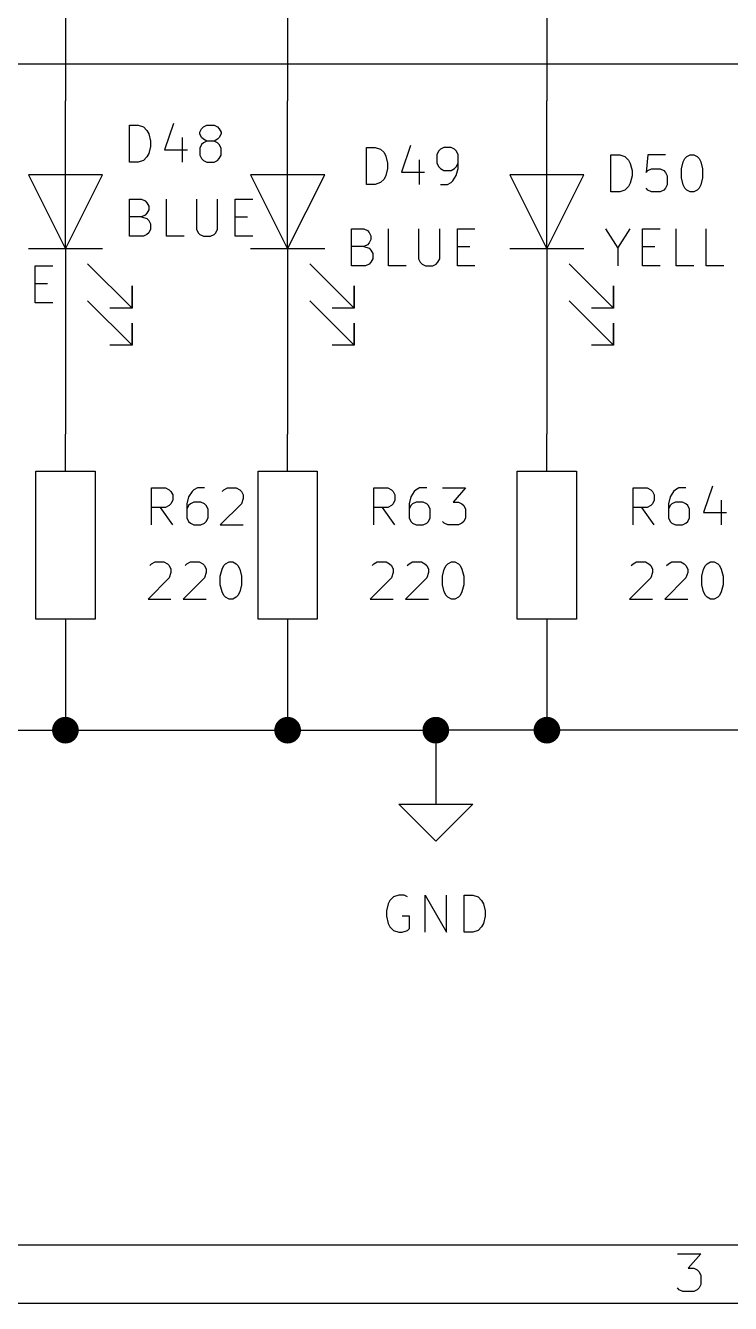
# Model space of a CAD drawing. Extents: x 0.4 to 11.3, y -7.9 to -0.4.
# Drawn here: x 4.446 to 5.398, y -7.874 to -6.148 of the extents above; entities that cross this region are included whole.
import ezdxf

# ---------------------------------------------------------------- set-up
doc = ezdxf.new("R2010")
doc.units = 0
doc.header["$MEASUREMENT"] = 0
for name, color, linetype in [('CYAN2', 4, 'CONTINUOUS'), ('GREEN3', 91, 'CONTINUOUS'), ('RED2', 1, 'CONTINUOUS')]:
    doc.layers.add(name, color=color, linetype=linetype)

msp = doc.modelspace()

# ---------------------------------------------------------------- linework, layer by layer
at = {"layer": 'CYAN2', "linetype": 'CONTINUOUS'}
for p, q in [((4.5863, -6.3328), (4.5863, -6.2828)), ((4.5863, -6.2828), (4.5982, -6.2828)), ((4.5863, -6.3328), (4.5863, -6.2828)), ((4.5863, -6.2828), (4.5982, -6.2828)), ((4.5982, -6.2828), (4.6053, -6.2852)), ((4.5982, -6.2828), (4.6053, -6.2852)), ((4.6458, -6.2804), (4.6339, -6.3161)), ((4.6458, -6.2804), (4.6339, -6.3161)), ((4.6863, -6.2852), (4.691, -6.2828)), ((4.6863, -6.2852), (4.691, -6.2828)), ((4.691, -6.2828), (4.7006, -6.2828)), ((4.691, -6.2828), (4.7006, -6.2828)), ((4.7006, -6.2828), (4.7053, -6.2852)), ((4.7006, -6.2828), (4.7053, -6.2852)), ((4.6053, -6.2852), (4.6101, -6.2899)), ((4.6053, -6.2852), (4.6101, -6.2899)), ((4.6101, -6.2899), (4.6125, -6.2947)), ((4.6101, -6.2899), (4.6125, -6.2947)), ((4.6125, -6.2947), (4.6149, -6.3042)), ((4.6125, -6.2947), (4.6149, -6.3042)), ((4.6577, -6.2995), (4.6577, -6.3328)), ((4.6577, -6.2995), (4.6577, -6.3328)), ((4.6815, -6.2923), (4.6839, -6.2876)), ((4.6815, -6.2923), (4.6839, -6.2876)), ((4.6815, -6.2947), (4.6815, -6.2923)), ((4.6815, -6.2947), (4.6815, -6.2923)), ((4.6839, -6.2995), (4.6815, -6.2947)), ((4.6839, -6.2995), (4.6815, -6.2947)), ((4.6839, -6.2876), (4.6863, -6.2852)), ((4.6839, -6.2876), (4.6863, -6.2852)), ((4.6863, -6.3018), (4.6839, -6.2995)), ((4.6863, -6.3018), (4.6839, -6.2995)), ((4.7053, -6.2852), (4.7077, -6.2876)), ((4.7053, -6.2852), (4.7077, -6.2876)), ((4.7077, -6.2995), (4.7053, -6.3018)), ((4.7077, -6.2995), (4.7053, -6.3018)), ((4.7077, -6.2876), (4.7101, -6.2923)), ((4.7077, -6.2876), (4.7101, -6.2923)), ((4.7101, -6.2947), (4.7077, -6.2995)), ((4.7101, -6.2947), (4.7077, -6.2995)), ((4.7101, -6.2923), (4.7101, -6.2947)), ((4.7101, -6.2923), (4.7101, -6.2947)), ((4.6149, -6.3114), (4.6125, -6.3209)), ((4.6149, -6.3114), (4.6125, -6.3209)), ((4.6149, -6.3042), (4.6149, -6.3114)), ((4.6149, -6.3042), (4.6149, -6.3114)), ((4.6339, -6.3161), (4.6649, -6.3161)), ((4.6339, -6.3161), (4.6649, -6.3161)), ((4.6839, -6.309), (4.6815, -6.3138)), ((4.6839, -6.309), (4.6815, -6.3138)), ((4.6815, -6.3138), (4.6815, -6.3233)), ((4.6815, -6.3138), (4.6815, -6.3233)), ((4.6863, -6.3066), (4.6839, -6.309)), ((4.6863, -6.3066), (4.6839, -6.309)), ((4.691, -6.3042), (4.6863, -6.3018)), ((4.691, -6.3042), (4.6863, -6.3018)), ((4.691, -6.3042), (4.6863, -6.3066)), ((4.691, -6.3042), (4.6863, -6.3066)), ((4.7006, -6.3042), (4.691, -6.3042)), ((4.7006, -6.3042), (4.691, -6.3042)), ((4.7053, -6.3018), (4.7006, -6.3042)), ((4.7053, -6.3018), (4.7006, -6.3042)), ((4.7053, -6.3066), (4.7006, -6.3042)), ((4.7053, -6.3066), (4.7006, -6.3042)), ((4.7077, -6.309), (4.7053, -6.3066)), ((4.7077, -6.309), (4.7053, -6.3066)), ((4.7101, -6.3138), (4.7077, -6.309)), ((4.7101, -6.3138), (4.7077, -6.309)), ((4.7101, -6.3233), (4.7101, -6.3138)), ((4.7101, -6.3233), (4.7101, -6.3138)), ((4.9063, -6.3628), (4.9063, -6.3128)), ((4.9063, -6.3128), (4.9182, -6.3128)), ((4.9063, -6.3628), (4.9063, -6.3128)), ((4.9063, -6.3128), (4.9182, -6.3128)), ((4.9182, -6.3128), (4.9253, -6.3152)), ((4.9182, -6.3128), (4.9253, -6.3152)), ((4.9253, -6.3152), (4.9301, -6.3199)), ((4.9253, -6.3152), (4.9301, -6.3199)), ((4.9658, -6.3104), (4.9539, -6.3461)), ((4.9658, -6.3104), (4.9539, -6.3461)), ((5.0063, -6.3152), (5.0039, -6.3176)), ((5.0063, -6.3152), (5.0039, -6.3176)), ((5.011, -6.3128), (5.0063, -6.3152)), ((5.011, -6.3128), (5.0063, -6.3152)), ((5.0206, -6.3128), (5.011, -6.3128)), ((5.0206, -6.3128), (5.011, -6.3128)), ((5.0253, -6.3152), (5.0206, -6.3128)), ((5.0253, -6.3152), (5.0206, -6.3128)), ((5.0277, -6.3176), (5.0253, -6.3152)), ((5.0277, -6.3176), (5.0253, -6.3152)), ((4.5982, -6.3328), (4.5863, -6.3328)), ((4.5982, -6.3328), (4.5863, -6.3328)), ((4.6053, -6.3304), (4.5982, -6.3328)), ((4.6053, -6.3304), (4.5982, -6.3328)), ((4.6101, -6.3257), (4.6053, -6.3304)), ((4.6101, -6.3257), (4.6053, -6.3304)), ((4.6125, -6.3209), (4.6101, -6.3257)), ((4.6125, -6.3209), (4.6101, -6.3257)), ((4.6815, -6.3233), (4.6839, -6.328)), ((4.6815, -6.3233), (4.6839, -6.328)), ((4.6839, -6.328), (4.6863, -6.3304)), ((4.6839, -6.328), (4.6863, -6.3304)), ((4.6863, -6.3304), (4.691, -6.3328)), ((4.6863, -6.3304), (4.691, -6.3328)), ((4.691, -6.3328), (4.7006, -6.3328)), ((4.691, -6.3328), (4.7006, -6.3328)), ((4.7006, -6.3328), (4.7053, -6.3304)), ((4.7006, -6.3328), (4.7053, -6.3304)), ((4.7053, -6.3304), (4.7077, -6.328)), ((4.7053, -6.3304), (4.7077, -6.328)), ((4.7077, -6.328), (4.7101, -6.3233)), ((4.7077, -6.328), (4.7101, -6.3233)), ((4.9301, -6.3199), (4.9325, -6.3247)), ((4.9301, -6.3199), (4.9325, -6.3247)), ((4.9325, -6.3247), (4.9349, -6.3342)), ((4.9325, -6.3247), (4.9349, -6.3342)), ((4.9349, -6.3342), (4.9349, -6.3414)), ((4.9349, -6.3342), (4.9349, -6.3414)), ((4.9777, -6.3295), (4.9777, -6.3628)), ((4.9777, -6.3295), (4.9777, -6.3628)), ((5.0039, -6.3176), (5.0015, -6.3223)), ((5.0039, -6.3176), (5.0015, -6.3223)), ((5.0015, -6.3223), (5.0015, -6.3342)), ((5.0015, -6.3223), (5.0015, -6.3342)), ((5.0015, -6.3342), (5.0039, -6.339)), ((5.0015, -6.3342), (5.0039, -6.339)), ((5.0301, -6.3223), (5.0277, -6.3176)), ((5.0301, -6.3223), (5.0277, -6.3176)), ((5.0277, -6.339), (5.0301, -6.3342)), ((5.0277, -6.339), (5.0301, -6.3342)), ((5.0301, -6.3414), (5.0301, -6.3223)), ((5.0301, -6.3414), (5.0301, -6.3223)), ((5.2363, -6.3728), (5.2363, -6.3228)), ((5.2363, -6.3228), (5.2482, -6.3228)), ((5.2363, -6.3728), (5.2363, -6.3228)), ((5.2363, -6.3228), (5.2482, -6.3228)), ((5.2482, -6.3228), (5.2553, -6.3252)), ((5.2482, -6.3228), (5.2553, -6.3252)), ((5.2553, -6.3252), (5.2601, -6.3299)), ((5.2553, -6.3252), (5.2601, -6.3299)), ((5.2601, -6.3299), (5.2625, -6.3347)), ((5.2601, -6.3299), (5.2625, -6.3347)), ((5.2863, -6.3228), (5.2839, -6.3466)), ((5.2863, -6.3228), (5.2839, -6.3466)), ((5.3101, -6.3228), (5.2863, -6.3228)), ((5.3101, -6.3228), (5.2863, -6.3228)), ((5.3315, -6.3418), (5.3339, -6.3323)), ((5.3315, -6.3418), (5.3339, -6.3323)), ((5.3339, -6.3323), (5.3363, -6.3276)), ((5.3339, -6.3323), (5.3363, -6.3276)), ((5.3363, -6.3276), (5.3387, -6.3252)), ((5.3363, -6.3276), (5.3387, -6.3252)), ((5.3387, -6.3252), (5.3434, -6.3228)), ((5.3387, -6.3252), (5.3434, -6.3228)), ((5.3434, -6.3228), (5.3482, -6.3228)), ((5.3434, -6.3228), (5.3482, -6.3228)), ((5.3482, -6.3228), (5.3529, -6.3252)), ((5.3482, -6.3228), (5.3529, -6.3252)), ((5.3529, -6.3252), (5.3553, -6.3276)), ((5.3529, -6.3252), (5.3553, -6.3276)), ((5.3553, -6.3276), (5.3577, -6.3323)), ((5.3553, -6.3276), (5.3577, -6.3323)), ((5.3577, -6.3323), (5.3601, -6.3418)), ((5.3577, -6.3323), (5.3601, -6.3418)), ((4.9325, -6.3509), (4.9301, -6.3557)), ((4.9325, -6.3509), (4.9301, -6.3557)), ((4.9349, -6.3414), (4.9325, -6.3509)), ((4.9349, -6.3414), (4.9325, -6.3509)), ((4.9539, -6.3461), (4.9849, -6.3461)), ((4.9539, -6.3461), (4.9849, -6.3461)), ((5.0039, -6.339), (5.0063, -6.3414)), ((5.0039, -6.339), (5.0063, -6.3414)), ((5.0063, -6.3414), (5.011, -6.3438)), ((5.0063, -6.3414), (5.011, -6.3438)), ((5.011, -6.3438), (5.0206, -6.3438)), ((5.011, -6.3438), (5.0206, -6.3438)), ((5.0206, -6.3438), (5.0253, -6.3414)), ((5.0206, -6.3438), (5.0253, -6.3414)), ((5.0229, -6.358), (5.0277, -6.3509)), ((5.0229, -6.358), (5.0277, -6.3509)), ((5.0253, -6.3414), (5.0277, -6.339)), ((5.0253, -6.3414), (5.0277, -6.339)), ((5.0277, -6.3509), (5.0301, -6.3414)), ((5.0277, -6.3509), (5.0301, -6.3414)), ((5.2625, -6.3347), (5.2649, -6.3442)), ((5.2625, -6.3347), (5.2649, -6.3442)), ((5.2649, -6.3514), (5.2625, -6.3609)), ((5.2649, -6.3514), (5.2625, -6.3609)), ((5.2649, -6.3442), (5.2649, -6.3514)), ((5.2649, -6.3442), (5.2649, -6.3514)), ((5.2839, -6.3466), (5.2863, -6.3442)), ((5.2839, -6.3466), (5.2863, -6.3442)), ((5.2863, -6.3442), (5.291, -6.3418)), ((5.2863, -6.3442), (5.291, -6.3418)), ((5.291, -6.3418), (5.3029, -6.3418)), ((5.291, -6.3418), (5.3029, -6.3418)), ((5.3029, -6.3418), (5.3077, -6.3442)), ((5.3029, -6.3418), (5.3077, -6.3442)), ((5.3077, -6.3442), (5.3101, -6.3466)), ((5.3077, -6.3442), (5.3101, -6.3466)), ((5.3101, -6.3466), (5.3125, -6.3514)), ((5.3101, -6.3466), (5.3125, -6.3514)), ((5.3125, -6.3514), (5.3125, -6.3633)), ((5.3125, -6.3514), (5.3125, -6.3633)), ((5.3315, -6.3538), (5.3315, -6.3418)), ((5.3315, -6.3538), (5.3315, -6.3418)), ((5.3601, -6.3418), (5.3601, -6.3538)), ((5.3601, -6.3418), (5.3601, -6.3538)), ((4.9182, -6.3628), (4.9063, -6.3628)), ((4.9182, -6.3628), (4.9063, -6.3628)), ((4.9253, -6.3604), (4.9182, -6.3628)), ((4.9253, -6.3604), (4.9182, -6.3628)), ((4.9301, -6.3557), (4.9253, -6.3604)), ((4.9301, -6.3557), (4.9253, -6.3604)), ((5.0063, -6.3628), (5.0158, -6.3628)), ((5.0063, -6.3628), (5.0158, -6.3628)), ((5.0158, -6.3628), (5.0206, -6.3604)), ((5.0158, -6.3628), (5.0206, -6.3604)), ((5.0206, -6.3604), (5.0229, -6.358)), ((5.0206, -6.3604), (5.0229, -6.358)), ((5.2601, -6.3657), (5.2553, -6.3704)), ((5.2601, -6.3657), (5.2553, -6.3704)), ((5.2625, -6.3609), (5.2601, -6.3657)), ((5.2625, -6.3609), (5.2601, -6.3657)), ((5.2863, -6.3704), (5.2839, -6.368)), ((5.2863, -6.3704), (5.2839, -6.368)), ((5.3101, -6.368), (5.3077, -6.3704)), ((5.3101, -6.368), (5.3077, -6.3704)), ((5.3125, -6.3633), (5.3101, -6.368)), ((5.3125, -6.3633), (5.3101, -6.368)), ((5.3339, -6.3633), (5.3315, -6.3538)), ((5.3339, -6.3633), (5.3315, -6.3538)), ((5.3363, -6.368), (5.3339, -6.3633)), ((5.3363, -6.368), (5.3339, -6.3633)), ((5.3387, -6.3704), (5.3363, -6.368)), ((5.3387, -6.3704), (5.3363, -6.368)), ((5.3553, -6.368), (5.3529, -6.3704)), ((5.3553, -6.368), (5.3529, -6.3704)), ((5.3577, -6.3633), (5.3553, -6.368)), ((5.3577, -6.3633), (5.3553, -6.368)), ((5.3601, -6.3538), (5.3577, -6.3633)), ((5.3601, -6.3538), (5.3577, -6.3633)), ((4.5863, -6.4328), (4.5863, -6.3828)), ((4.5863, -6.3828), (4.6029, -6.3828)), ((4.5863, -6.4328), (4.5863, -6.3828)), ((4.5863, -6.3828), (4.6029, -6.3828)), ((4.6029, -6.3828), (4.6077, -6.3852)), ((4.6029, -6.3828), (4.6077, -6.3852)), ((4.6077, -6.3852), (4.6101, -6.3876)), ((4.6077, -6.3852), (4.6101, -6.3876)), ((4.6363, -6.4328), (4.6363, -6.3828)), ((4.6363, -6.4328), (4.6363, -6.3828)), ((4.6768, -6.3828), (4.6768, -6.4233)), ((4.6768, -6.3828), (4.6768, -6.4233)), ((4.7053, -6.4233), (4.7053, -6.3828)), ((4.7053, -6.4233), (4.7053, -6.3828)), ((4.7291, -6.4328), (4.7291, -6.3828)), ((4.7291, -6.3828), (4.7529, -6.3828)), ((4.7291, -6.4328), (4.7291, -6.3828)), ((4.7291, -6.3828), (4.7529, -6.3828)), ((5.2482, -6.3728), (5.2363, -6.3728)), ((5.2482, -6.3728), (5.2363, -6.3728)), ((5.2553, -6.3704), (5.2482, -6.3728)), ((5.2553, -6.3704), (5.2482, -6.3728)), ((5.291, -6.3728), (5.2863, -6.3704)), ((5.291, -6.3728), (5.2863, -6.3704)), ((5.3029, -6.3728), (5.291, -6.3728)), ((5.3029, -6.3728), (5.291, -6.3728)), ((5.3077, -6.3704), (5.3029, -6.3728)), ((5.3077, -6.3704), (5.3029, -6.3728)), ((5.3434, -6.3728), (5.3387, -6.3704)), ((5.3434, -6.3728), (5.3387, -6.3704)), ((5.3482, -6.3728), (5.3434, -6.3728)), ((5.3482, -6.3728), (5.3434, -6.3728)), ((5.3529, -6.3704), (5.3482, -6.3728)), ((5.3529, -6.3704), (5.3482, -6.3728)), ((4.6101, -6.4018), (4.6077, -6.4042)), ((4.6101, -6.4018), (4.6077, -6.4042)), ((4.6101, -6.3876), (4.6125, -6.3923)), ((4.6101, -6.3876), (4.6125, -6.3923)), ((4.6125, -6.3971), (4.6101, -6.4018)), ((4.6125, -6.3971), (4.6101, -6.4018)), ((4.6125, -6.3923), (4.6125, -6.3971)), ((4.6125, -6.3923), (4.6125, -6.3971)), ((4.6029, -6.4066), (4.5863, -6.4066)), ((4.6029, -6.4066), (4.5863, -6.4066)), ((4.6077, -6.4042), (4.6029, -6.4066)), ((4.6077, -6.4042), (4.6029, -6.4066)), ((4.6029, -6.4066), (4.6101, -6.409)), ((4.6029, -6.4066), (4.6101, -6.409)), ((4.6101, -6.409), (4.6125, -6.4114)), ((4.6101, -6.409), (4.6125, -6.4114)), ((4.6125, -6.4114), (4.6149, -6.4161)), ((4.6125, -6.4114), (4.6149, -6.4161)), ((4.6149, -6.4161), (4.6149, -6.4233)), ((4.6149, -6.4161), (4.6149, -6.4233)), ((4.7291, -6.4066), (4.7458, -6.4066)), ((4.7291, -6.4066), (4.7458, -6.4066)), ((4.6053, -6.4328), (4.5863, -6.4328)), ((4.6053, -6.4328), (4.5863, -6.4328)), ((4.6101, -6.4304), (4.6053, -6.4328)), ((4.6101, -6.4304), (4.6053, -6.4328)), ((4.6125, -6.428), (4.6101, -6.4304)), ((4.6125, -6.428), (4.6101, -6.4304)), ((4.6149, -6.4233), (4.6125, -6.428)), ((4.6149, -6.4233), (4.6125, -6.428)), ((4.6601, -6.4328), (4.6363, -6.4328)), ((4.6601, -6.4328), (4.6363, -6.4328)), ((4.6768, -6.4233), (4.6791, -6.428)), ((4.6768, -6.4233), (4.6791, -6.428)), ((4.6791, -6.428), (4.6815, -6.4304)), ((4.6791, -6.428), (4.6815, -6.4304)), ((4.6815, -6.4304), (4.6863, -6.4328)), ((4.6815, -6.4304), (4.6863, -6.4328)), ((4.6863, -6.4328), (4.6958, -6.4328)), ((4.6863, -6.4328), (4.6958, -6.4328)), ((4.6958, -6.4328), (4.7006, -6.4304)), ((4.6958, -6.4328), (4.7006, -6.4304)), ((4.7006, -6.4304), (4.7029, -6.428)), ((4.7006, -6.4304), (4.7029, -6.428)), ((4.7029, -6.428), (4.7053, -6.4233)), ((4.7029, -6.428), (4.7053, -6.4233)), ((4.7529, -6.4328), (4.7291, -6.4328)), ((4.7529, -6.4328), (4.7291, -6.4328)), ((4.8863, -6.4728), (4.8863, -6.4228)), ((4.8863, -6.4228), (4.9029, -6.4228)), ((4.8863, -6.4728), (4.8863, -6.4228)), ((4.8863, -6.4228), (4.9029, -6.4228)), ((4.9029, -6.4228), (4.9077, -6.4252)), ((4.9029, -6.4228), (4.9077, -6.4252)), ((4.9077, -6.4252), (4.9101, -6.4276)), ((4.9077, -6.4252), (4.9101, -6.4276)), ((4.9101, -6.4276), (4.9125, -6.4323)), ((4.9101, -6.4276), (4.9125, -6.4323)), ((4.9125, -6.4371), (4.9101, -6.4418)), ((4.9125, -6.4371), (4.9101, -6.4418)), ((4.9125, -6.4323), (4.9125, -6.4371)), ((4.9125, -6.4323), (4.9125, -6.4371)), ((4.9363, -6.4728), (4.9363, -6.4228)), ((4.9363, -6.4728), (4.9363, -6.4228)), ((4.9768, -6.4228), (4.9768, -6.4633)), ((4.9768, -6.4228), (4.9768, -6.4633)), ((5.0053, -6.4633), (5.0053, -6.4228)), ((5.0053, -6.4633), (5.0053, -6.4228)), ((5.0291, -6.4728), (5.0291, -6.4228)), ((5.0291, -6.4228), (5.0529, -6.4228)), ((5.0291, -6.4728), (5.0291, -6.4228)), ((5.0291, -6.4228), (5.0529, -6.4228)), ((5.2291, -6.4228), (5.2458, -6.449)), ((5.2291, -6.4228), (5.2458, -6.449)), ((5.2458, -6.449), (5.2625, -6.4228)), ((5.2458, -6.449), (5.2625, -6.4228)), ((5.2791, -6.4728), (5.2791, -6.4228)), ((5.2791, -6.4228), (5.3029, -6.4228)), ((5.2791, -6.4728), (5.2791, -6.4228)), ((5.2791, -6.4228), (5.3029, -6.4228)), ((5.3244, -6.4728), (5.3244, -6.4228)), ((5.3244, -6.4728), (5.3244, -6.4228)), ((5.3649, -6.4728), (5.3649, -6.4228)), ((5.3649, -6.4728), (5.3649, -6.4228)), ((4.9029, -6.4466), (4.8863, -6.4466)), ((4.9029, -6.4466), (4.8863, -6.4466)), ((4.9077, -6.4442), (4.9029, -6.4466)), ((4.9077, -6.4442), (4.9029, -6.4466)), ((4.9029, -6.4466), (4.9101, -6.449)), ((4.9029, -6.4466), (4.9101, -6.449)), ((4.9101, -6.4418), (4.9077, -6.4442)), ((4.9101, -6.4418), (4.9077, -6.4442)), ((4.9101, -6.449), (4.9125, -6.4514)), ((4.9101, -6.449), (4.9125, -6.4514)), ((4.9125, -6.4514), (4.9149, -6.4561)), ((4.9125, -6.4514), (4.9149, -6.4561)), ((5.0291, -6.4466), (5.0458, -6.4466)), ((5.0291, -6.4466), (5.0458, -6.4466)), ((5.2458, -6.449), (5.2458, -6.4728)), ((5.2458, -6.449), (5.2458, -6.4728)), ((5.2791, -6.4466), (5.2958, -6.4466)), ((5.2791, -6.4466), (5.2958, -6.4466)), ((4.9101, -6.4704), (4.9053, -6.4728)), ((4.9101, -6.4704), (4.9053, -6.4728)), ((4.9125, -6.468), (4.9101, -6.4704)), ((4.9125, -6.468), (4.9101, -6.4704)), ((4.9149, -6.4633), (4.9125, -6.468)), ((4.9149, -6.4633), (4.9125, -6.468)), ((4.9149, -6.4561), (4.9149, -6.4633)), ((4.9149, -6.4561), (4.9149, -6.4633)), ((4.9768, -6.4633), (4.9791, -6.468)), ((4.9768, -6.4633), (4.9791, -6.468)), ((4.9791, -6.468), (4.9815, -6.4704)), ((4.9791, -6.468), (4.9815, -6.4704)), ((4.9815, -6.4704), (4.9863, -6.4728)), ((4.9815, -6.4704), (4.9863, -6.4728)), ((4.9958, -6.4728), (5.0006, -6.4704)), ((4.9958, -6.4728), (5.0006, -6.4704)), ((5.0006, -6.4704), (5.0029, -6.468)), ((5.0006, -6.4704), (5.0029, -6.468)), ((5.0029, -6.468), (5.0053, -6.4633)), ((5.0029, -6.468), (5.0053, -6.4633)), ((4.4591, -6.5228), (4.4591, -6.4728)), ((4.4591, -6.4728), (4.4829, -6.4728)), ((4.4591, -6.5228), (4.4591, -6.4728)), ((4.4591, -6.4728), (4.4829, -6.4728)), ((4.9053, -6.4728), (4.8863, -6.4728)), ((4.9053, -6.4728), (4.8863, -6.4728)), ((4.9601, -6.4728), (4.9363, -6.4728)), ((4.9601, -6.4728), (4.9363, -6.4728)), ((4.9863, -6.4728), (4.9958, -6.4728)), ((4.9863, -6.4728), (4.9958, -6.4728)), ((5.0529, -6.4728), (5.0291, -6.4728)), ((5.0529, -6.4728), (5.0291, -6.4728)), ((5.3029, -6.4728), (5.2791, -6.4728)), ((5.3029, -6.4728), (5.2791, -6.4728)), ((5.3482, -6.4728), (5.3244, -6.4728)), ((5.3482, -6.4728), (5.3244, -6.4728)), ((5.3887, -6.4728), (5.3649, -6.4728)), ((5.3887, -6.4728), (5.3649, -6.4728)), ((4.4591, -6.4966), (4.4758, -6.4966)), ((4.4591, -6.4966), (4.4758, -6.4966)), ((4.4829, -6.5228), (4.4591, -6.5228)), ((4.4829, -6.5228), (4.4591, -6.5228)), ((4.6163, -6.8228), (4.6163, -6.7728)), ((4.6163, -6.7728), (4.6353, -6.7728)), ((4.6353, -6.7728), (4.6401, -6.7752)), ((4.6401, -6.7752), (4.6425, -6.7776)), ((4.6425, -6.7776), (4.6449, -6.7823)), ((4.6449, -6.7823), (4.6449, -6.7895)), ((4.671, -6.7776), (4.6663, -6.7847)), ((4.6734, -6.7752), (4.671, -6.7776)), ((4.6782, -6.7728), (4.6734, -6.7752)), ((4.6877, -6.7728), (4.6782, -6.7728)), ((4.7115, -6.7776), (4.7139, -6.7752)), ((4.7139, -6.7752), (4.7187, -6.7728)), ((4.7187, -6.7728), (4.7306, -6.7728)), ((4.7306, -6.7728), (4.7353, -6.7752)), ((4.7353, -6.7752), (4.7377, -6.7776)), ((4.7377, -6.7776), (4.7401, -6.7823)), ((4.7401, -6.7823), (4.7401, -6.7871)), ((4.9163, -6.8228), (4.9163, -6.7728)), ((4.9163, -6.7728), (4.9353, -6.7728)), ((4.9353, -6.7728), (4.9401, -6.7752)), ((4.9401, -6.7752), (4.9425, -6.7776)), ((4.9425, -6.7776), (4.9449, -6.7823)), ((4.9449, -6.7823), (4.9449, -6.7895)), ((4.971, -6.7776), (4.9663, -6.7847)), ((4.9734, -6.7752), (4.971, -6.7776)), ((4.9782, -6.7728), (4.9734, -6.7752)), ((4.9877, -6.7728), (4.9782, -6.7728)), ((5.0091, -6.7728), (5.0401, -6.7728)), ((5.0401, -6.7728), (5.0234, -6.7918)), ((5.2663, -6.8228), (5.2663, -6.7728)), ((5.2663, -6.7728), (5.2853, -6.7728)), ((5.2853, -6.7728), (5.2901, -6.7752)), ((5.2901, -6.7752), (5.2925, -6.7776)), ((5.2925, -6.7776), (5.2949, -6.7823)), ((5.2949, -6.7823), (5.2949, -6.7895)), ((5.321, -6.7776), (5.3163, -6.7847)), ((5.3234, -6.7752), (5.321, -6.7776)), ((5.3282, -6.7728), (5.3234, -6.7752)), ((5.3377, -6.7728), (5.3282, -6.7728)), ((5.3734, -6.7704), (5.3615, -6.8061)), ((4.6353, -6.799), (4.6163, -6.799)), ((4.6449, -6.8228), (4.6282, -6.799)), ((4.6401, -6.7966), (4.6353, -6.799)), ((4.6425, -6.7942), (4.6401, -6.7966)), ((4.6449, -6.7895), (4.6425, -6.7942)), ((4.6663, -6.7847), (4.6639, -6.7942)), ((4.6639, -6.7942), (4.6639, -6.8133)), ((4.6663, -6.7966), (4.6639, -6.8014)), ((4.6687, -6.7942), (4.6663, -6.7966)), ((4.6734, -6.7918), (4.6687, -6.7942)), ((4.6829, -6.7918), (4.6734, -6.7918)), ((4.6877, -6.7942), (4.6829, -6.7918)), ((4.6901, -6.7966), (4.6877, -6.7942)), ((4.6925, -6.8014), (4.6901, -6.7966)), ((4.7377, -6.7942), (4.7091, -6.8228)), ((4.7401, -6.7871), (4.7377, -6.7942)), ((4.9353, -6.799), (4.9163, -6.799)), ((4.9449, -6.8228), (4.9282, -6.799)), ((4.9401, -6.7966), (4.9353, -6.799)), ((4.9425, -6.7942), (4.9401, -6.7966)), ((4.9449, -6.7895), (4.9425, -6.7942)), ((4.9663, -6.7847), (4.9639, -6.7942)), ((4.9639, -6.7942), (4.9639, -6.8133)), ((4.9663, -6.7966), (4.9639, -6.8014)), ((4.9687, -6.7942), (4.9663, -6.7966)), ((4.9734, -6.7918), (4.9687, -6.7942)), ((4.9829, -6.7918), (4.9734, -6.7918)), ((4.9877, -6.7942), (4.9829, -6.7918)), ((4.9901, -6.7966), (4.9877, -6.7942)), ((4.9925, -6.8014), (4.9901, -6.7966)), ((5.0234, -6.7918), (5.0306, -6.7918)), ((5.0306, -6.7918), (5.0353, -6.7942)), ((5.0353, -6.7942), (5.0377, -6.7966)), ((5.0377, -6.7966), (5.0401, -6.8014)), ((5.2853, -6.799), (5.2663, -6.799)), ((5.2949, -6.8228), (5.2782, -6.799)), ((5.2901, -6.7966), (5.2853, -6.799)), ((5.2925, -6.7942), (5.2901, -6.7966)), ((5.2949, -6.7895), (5.2925, -6.7942)), ((5.3163, -6.7847), (5.3139, -6.7942)), ((5.3139, -6.7942), (5.3139, -6.8133)), ((5.3163, -6.7966), (5.3139, -6.8014)), ((5.3187, -6.7942), (5.3163, -6.7966)), ((5.3234, -6.7918), (5.3187, -6.7942)), ((5.3329, -6.7918), (5.3234, -6.7918)), ((5.3377, -6.7942), (5.3329, -6.7918)), ((5.3401, -6.7966), (5.3377, -6.7942)), ((5.3425, -6.8014), (5.3401, -6.7966)), ((5.3853, -6.7895), (5.3853, -6.8228)), ((4.6639, -6.8133), (4.6663, -6.818)), ((4.6901, -6.818), (4.6925, -6.8133)), ((4.6925, -6.8133), (4.6925, -6.8014)), ((4.9639, -6.8133), (4.9663, -6.818)), ((4.9901, -6.818), (4.9925, -6.8133)), ((4.9925, -6.8133), (4.9925, -6.8014)), ((5.0401, -6.8133), (5.0377, -6.818)), ((5.0401, -6.8014), (5.0401, -6.8133)), ((5.3139, -6.8133), (5.3163, -6.818)), ((5.3401, -6.818), (5.3425, -6.8133)), ((5.3425, -6.8133), (5.3425, -6.8014)), ((5.3615, -6.8061), (5.3925, -6.8061)), ((4.6663, -6.818), (4.6687, -6.8204)), ((4.6687, -6.8204), (4.6734, -6.8228)), ((4.6734, -6.8228), (4.6829, -6.8228)), ((4.6829, -6.8228), (4.6877, -6.8204)), ((4.6877, -6.8204), (4.6901, -6.818)), ((4.7091, -6.8228), (4.7401, -6.8228)), ((4.9663, -6.818), (4.9687, -6.8204)), ((4.9687, -6.8204), (4.9734, -6.8228)), ((4.9734, -6.8228), (4.9829, -6.8228)), ((4.9829, -6.8228), (4.9877, -6.8204)), ((4.9877, -6.8204), (4.9901, -6.818)), ((5.0115, -6.8204), (5.0091, -6.818)), ((5.0163, -6.8228), (5.0115, -6.8204)), ((5.0306, -6.8228), (5.0163, -6.8228)), ((5.0353, -6.8204), (5.0306, -6.8228)), ((5.0377, -6.818), (5.0353, -6.8204)), ((5.3163, -6.818), (5.3187, -6.8204)), ((5.3187, -6.8204), (5.3234, -6.8228)), ((5.3234, -6.8228), (5.3329, -6.8228)), ((5.3329, -6.8228), (5.3377, -6.8204)), ((5.3377, -6.8204), (5.3401, -6.818)), ((4.6139, -6.8776), (4.6163, -6.8752)), ((4.6163, -6.8752), (4.621, -6.8728)), ((4.621, -6.8728), (4.6329, -6.8728)), ((4.6329, -6.8728), (4.6377, -6.8752)), ((4.6377, -6.8752), (4.6401, -6.8776)), ((4.6401, -6.8776), (4.6425, -6.8823)), ((4.6425, -6.8823), (4.6425, -6.8871)), ((4.6615, -6.8776), (4.6639, -6.8752)), ((4.6639, -6.8752), (4.6687, -6.8728)), ((4.6687, -6.8728), (4.6806, -6.8728)), ((4.6806, -6.8728), (4.6853, -6.8752)), ((4.6853, -6.8752), (4.6877, -6.8776)), ((4.6877, -6.8776), (4.6901, -6.8823)), ((4.6901, -6.8823), (4.6901, -6.8871)), ((4.7091, -6.8918), (4.7115, -6.8823)), ((4.7115, -6.8823), (4.7139, -6.8776)), ((4.7139, -6.8776), (4.7163, -6.8752)), ((4.7163, -6.8752), (4.721, -6.8728)), ((4.721, -6.8728), (4.7258, -6.8728)), ((4.7258, -6.8728), (4.7306, -6.8752)), ((4.7306, -6.8752), (4.7329, -6.8776)), ((4.7329, -6.8776), (4.7353, -6.8823)), ((4.7353, -6.8823), (4.7377, -6.8918)), ((4.9139, -6.8776), (4.9163, -6.8752)), ((4.9163, -6.8752), (4.921, -6.8728)), ((4.921, -6.8728), (4.9329, -6.8728)), ((4.9329, -6.8728), (4.9377, -6.8752)), ((4.9377, -6.8752), (4.9401, -6.8776)), ((4.9401, -6.8776), (4.9425, -6.8823)), ((4.9425, -6.8823), (4.9425, -6.8871)), ((4.9615, -6.8776), (4.9639, -6.8752)), ((4.9639, -6.8752), (4.9687, -6.8728)), ((4.9687, -6.8728), (4.9806, -6.8728)), ((4.9806, -6.8728), (4.9853, -6.8752)), ((4.9853, -6.8752), (4.9877, -6.8776)), ((4.9877, -6.8776), (4.9901, -6.8823)), ((4.9901, -6.8823), (4.9901, -6.8871)), ((5.0091, -6.8918), (5.0115, -6.8823)), ((5.0115, -6.8823), (5.0139, -6.8776)), ((5.0139, -6.8776), (5.0163, -6.8752)), ((5.0163, -6.8752), (5.021, -6.8728)), ((5.021, -6.8728), (5.0258, -6.8728)), ((5.0258, -6.8728), (5.0306, -6.8752)), ((5.0306, -6.8752), (5.0329, -6.8776)), ((5.0329, -6.8776), (5.0353, -6.8823)), ((5.0353, -6.8823), (5.0377, -6.8918)), ((5.2639, -6.8776), (5.2663, -6.8752)), ((5.2663, -6.8752), (5.271, -6.8728)), ((5.271, -6.8728), (5.2829, -6.8728)), ((5.2829, -6.8728), (5.2877, -6.8752)), ((5.2877, -6.8752), (5.2901, -6.8776)), ((5.2901, -6.8776), (5.2925, -6.8823)), ((5.2925, -6.8823), (5.2925, -6.8871)), ((5.3115, -6.8776), (5.3139, -6.8752)), ((5.3139, -6.8752), (5.3187, -6.8728)), ((5.3187, -6.8728), (5.3306, -6.8728)), ((5.3306, -6.8728), (5.3353, -6.8752)), ((5.3353, -6.8752), (5.3377, -6.8776)), ((5.3377, -6.8776), (5.3401, -6.8823)), ((5.3401, -6.8823), (5.3401, -6.8871)), ((5.3591, -6.8918), (5.3615, -6.8823)), ((5.3615, -6.8823), (5.3639, -6.8776)), ((5.3639, -6.8776), (5.3663, -6.8752)), ((5.3663, -6.8752), (5.371, -6.8728)), ((5.371, -6.8728), (5.3758, -6.8728)), ((5.3758, -6.8728), (5.3806, -6.8752)), ((5.3806, -6.8752), (5.3829, -6.8776)), ((5.3829, -6.8776), (5.3853, -6.8823)), ((5.3853, -6.8823), (5.3877, -6.8918)), ((4.6401, -6.8942), (4.6115, -6.9228)), ((4.6425, -6.8871), (4.6401, -6.8942)), ((4.6877, -6.8942), (4.6591, -6.9228)), ((4.6901, -6.8871), (4.6877, -6.8942)), ((4.7091, -6.9038), (4.7091, -6.8918)), ((4.7115, -6.9133), (4.7091, -6.9038)), ((4.7377, -6.9038), (4.7353, -6.9133)), ((4.7377, -6.8918), (4.7377, -6.9038)), ((4.9401, -6.8942), (4.9115, -6.9228)), ((4.9425, -6.8871), (4.9401, -6.8942)), ((4.9877, -6.8942), (4.9591, -6.9228)), ((4.9901, -6.8871), (4.9877, -6.8942)), ((5.0091, -6.9038), (5.0091, -6.8918)), ((5.0115, -6.9133), (5.0091, -6.9038)), ((5.0377, -6.9038), (5.0353, -6.9133)), ((5.0377, -6.8918), (5.0377, -6.9038)), ((5.2901, -6.8942), (5.2615, -6.9228)), ((5.2925, -6.8871), (5.2901, -6.8942)), ((5.3377, -6.8942), (5.3091, -6.9228)), ((5.3401, -6.8871), (5.3377, -6.8942)), ((5.3591, -6.9038), (5.3591, -6.8918)), ((5.3615, -6.9133), (5.3591, -6.9038)), ((5.3877, -6.9038), (5.3853, -6.9133)), ((5.3877, -6.8918), (5.3877, -6.9038)), ((4.7139, -6.918), (4.7115, -6.9133)), ((4.7163, -6.9204), (4.7139, -6.918)), ((4.721, -6.9228), (4.7163, -6.9204)), ((4.7306, -6.9204), (4.7258, -6.9228)), ((4.7329, -6.918), (4.7306, -6.9204)), ((4.7353, -6.9133), (4.7329, -6.918)), ((5.0139, -6.918), (5.0115, -6.9133)), ((5.0163, -6.9204), (5.0139, -6.918)), ((5.021, -6.9228), (5.0163, -6.9204)), ((5.0306, -6.9204), (5.0258, -6.9228)), ((5.0329, -6.918), (5.0306, -6.9204)), ((5.0353, -6.9133), (5.0329, -6.918)), ((5.3639, -6.918), (5.3615, -6.9133)), ((5.3663, -6.9204), (5.3639, -6.918)), ((5.371, -6.9228), (5.3663, -6.9204)), ((5.3806, -6.9204), (5.3758, -6.9228)), ((5.3829, -6.918), (5.3806, -6.9204)), ((5.3853, -6.9133), (5.3829, -6.918)), ((4.6115, -6.9228), (4.6425, -6.9228)), ((4.6591, -6.9228), (4.6901, -6.9228)), ((4.7258, -6.9228), (4.721, -6.9228)), ((4.9115, -6.9228), (4.9425, -6.9228)), ((4.9591, -6.9228), (4.9901, -6.9228)), ((5.0258, -6.9228), (5.021, -6.9228)), ((5.2615, -6.9228), (5.2925, -6.9228)), ((5.3091, -6.9228), (5.3401, -6.9228)), ((5.3758, -6.9228), (5.371, -6.9228)), ((4.9357, -7.3347), (4.9333, -7.3442)), ((4.9381, -7.3299), (4.9357, -7.3347)), ((4.9429, -7.3252), (4.9381, -7.3299)), ((4.95, -7.3228), (4.9429, -7.3252)), ((4.9571, -7.3228), (4.95, -7.3228)), ((4.9619, -7.3252), (4.9571, -7.3228)), ((4.9857, -7.3728), (4.9857, -7.3228)), ((4.9857, -7.3228), (5.0143, -7.3728)), ((5.0143, -7.3728), (5.0143, -7.3228)), ((5.0381, -7.3728), (5.0381, -7.3228)), ((5.0381, -7.3228), (5.05, -7.3228)), ((5.05, -7.3228), (5.0571, -7.3252)), ((5.0571, -7.3252), (5.0619, -7.3299)), ((5.0619, -7.3299), (5.0643, -7.3347)), ((5.0643, -7.3347), (5.0667, -7.3442)), ((4.9333, -7.3442), (4.9333, -7.3514)), ((4.9333, -7.3514), (4.9357, -7.3609)), ((4.9643, -7.3514), (4.9548, -7.3514)), ((4.9643, -7.368), (4.9643, -7.3514)), ((5.0667, -7.3514), (5.0643, -7.3609)), ((5.0667, -7.3442), (5.0667, -7.3514)), ((4.9357, -7.3609), (4.9381, -7.3657)), ((4.9381, -7.3657), (4.9429, -7.3704)), ((4.9619, -7.3704), (4.9643, -7.368)), ((5.0619, -7.3657), (5.0571, -7.3704)), ((5.0643, -7.3609), (5.0619, -7.3657)), ((4.9429, -7.3704), (4.95, -7.3728)), ((4.95, -7.3728), (4.9548, -7.3728)), ((4.9548, -7.3728), (4.9619, -7.3704)), ((5.05, -7.3728), (5.0381, -7.3728)), ((5.0571, -7.3704), (5.05, -7.3728))]:
    msp.add_line(p, q, dxfattribs=at)
at = {"layer": 'GREEN3', "linetype": 'CONTINUOUS'}
for p, q in [((5.15, -5.15), (5.15, -6.25)), ((4.8, -5.75), (4.8, -6.25)), ((4.5, -5.9), (4.5, -6.25)), ((3.9, -6.2), (6.95, -6.2)), ((4.5, -6.55), (4.5, -6.7)), ((4.8, -6.55), (4.8, -6.7)), ((5.15, -6.55), (5.15, -6.7)), ((4.5, -7), (4.5, -7.1)), ((4.8, -7), (4.8, -7.1)), ((5.15, -7), (5.15, -7.1)), ((4.2, -7.1), (4.5, -7.1)), ((4.5, -7.1), (4.8, -7.1)), ((4.8, -7.1), (5, -7.1)), ((5, -7.1), (5, -7.15)), ((5.15, -7.1), (5, -7.1)), ((5.5, -7.1), (5.15, -7.1))]:
    msp.add_line(p, q, dxfattribs=at)
at = {"layer": 'GREEN3', "const_width": 0.018}
for points in [[(4.491, -7.1, 1), (4.509, -7.1, 1)], [(4.791, -7.1, 1), (4.809, -7.1, 1)], [(4.991, -7.1, 1), (5.009, -7.1, 1)], [(5.141, -7.1, 1), (5.159, -7.1, 1)]]:
    msp.add_lwpolyline(points, format="xyb", close=True, dxfattribs=at)
at = {"layer": 'RED2', "linetype": 'CONTINUOUS'}
for p, q in [((4.5, -6.35), (4.5, -6.25)), ((4.5, -6.35), (4.5, -6.25)), ((4.8, -6.35), (4.8, -6.25)), ((4.8, -6.35), (4.8, -6.25)), ((5.15, -6.35), (5.15, -6.25)), ((5.15, -6.35), (5.15, -6.25)), ((4.55, -6.35), (4.45, -6.35)), ((4.45, -6.35), (4.5, -6.45)), ((4.5, -6.45), (4.5, -6.35)), ((4.5, -6.45), (4.55, -6.35)), ((4.85, -6.35), (4.75, -6.35)), ((4.75, -6.35), (4.8, -6.45)), ((4.8, -6.45), (4.8, -6.35)), ((4.8, -6.45), (4.85, -6.35)), ((5.2, -6.35), (5.1, -6.35)), ((5.1, -6.35), (5.15, -6.45)), ((5.15, -6.45), (5.15, -6.35)), ((5.15, -6.45), (5.2, -6.35)), ((4.55, -6.45), (4.45, -6.45)), ((4.5, -6.45), (4.5, -6.55)), ((4.5, -6.45), (4.5, -6.55)), ((4.85, -6.45), (4.75, -6.45)), ((4.8, -6.45), (4.8, -6.55)), ((4.8, -6.45), (4.8, -6.55)), ((5.2, -6.45), (5.1, -6.45)), ((5.15, -6.45), (5.15, -6.55)), ((5.15, -6.45), (5.15, -6.55)), ((4.53, -6.47), (4.59, -6.53)), ((4.83, -6.47), (4.89, -6.53)), ((5.18, -6.47), (5.24, -6.53)), ((4.59, -6.53), (4.59, -6.5)), ((4.59, -6.5), (4.59, -6.53)), ((4.89, -6.53), (4.89, -6.5)), ((4.89, -6.5), (4.89, -6.53)), ((5.24, -6.53), (5.24, -6.5)), ((5.24, -6.5), (5.24, -6.53)), ((4.53, -6.52), (4.59, -6.58)), ((4.83, -6.52), (4.89, -6.58)), ((5.18, -6.52), (5.24, -6.58)), ((4.59, -6.53), (4.56, -6.53)), ((4.89, -6.53), (4.86, -6.53)), ((5.24, -6.53), (5.21, -6.53)), ((4.59, -6.58), (4.59, -6.55)), ((4.59, -6.55), (4.59, -6.58)), ((4.89, -6.58), (4.89, -6.55)), ((4.89, -6.55), (4.89, -6.58)), ((5.24, -6.58), (5.24, -6.55)), ((5.24, -6.55), (5.24, -6.58)), ((4.59, -6.58), (4.56, -6.58)), ((4.89, -6.58), (4.86, -6.58)), ((5.24, -6.58), (5.21, -6.58)), ((4.5, -6.75), (4.5, -6.7)), ((4.8, -6.75), (4.8, -6.7)), ((5.15, -6.75), (5.15, -6.7)), ((4.46, -6.95), (4.46, -6.75)), ((4.46, -6.75), (4.54, -6.75)), ((4.54, -6.75), (4.54, -6.95)), ((4.76, -6.95), (4.76, -6.75)), ((4.76, -6.75), (4.84, -6.75)), ((4.84, -6.75), (4.84, -6.95)), ((5.11, -6.95), (5.11, -6.75)), ((5.11, -6.75), (5.19, -6.75)), ((5.19, -6.75), (5.19, -6.95)), ((4.54, -6.95), (4.46, -6.95)), ((4.5, -6.95), (4.5, -7)), ((4.84, -6.95), (4.76, -6.95)), ((4.8, -6.95), (4.8, -7)), ((5.19, -6.95), (5.11, -6.95)), ((5.15, -6.95), (5.15, -7)), ((5, -7.15), (5, -7.2)), ((5, -7.25), (4.95, -7.2)), ((4.95, -7.2), (5, -7.2)), ((5, -7.2), (5.05, -7.2)), ((5.05, -7.2), (5, -7.25)), ((11.2206, -7.7956), (0.4724, -7.7956)), ((5.3262, -7.8071), (5.3578, -7.8071)), ((5.3578, -7.8071), (5.3408, -7.8266)), ((5.3408, -7.8266), (5.3481, -7.8266)), ((5.3481, -7.8266), (5.353, -7.8291)), ((5.353, -7.8291), (5.3554, -7.8315)), ((5.3554, -7.8315), (5.3578, -7.8364)), ((5.3286, -7.8559), (5.3262, -7.8534)), ((5.3554, -7.8534), (5.353, -7.8559)), ((5.3578, -7.8486), (5.3554, -7.8534)), ((5.3578, -7.8364), (5.3578, -7.8486)), ((5.3335, -7.8583), (5.3286, -7.8559)), ((5.3481, -7.8583), (5.3335, -7.8583)), ((5.353, -7.8559), (5.3481, -7.8583)), ((11.2993, -7.8743), (0.3937, -7.8743))]:
    msp.add_line(p, q, dxfattribs=at)

doc.saveas('drawing.dxf')
